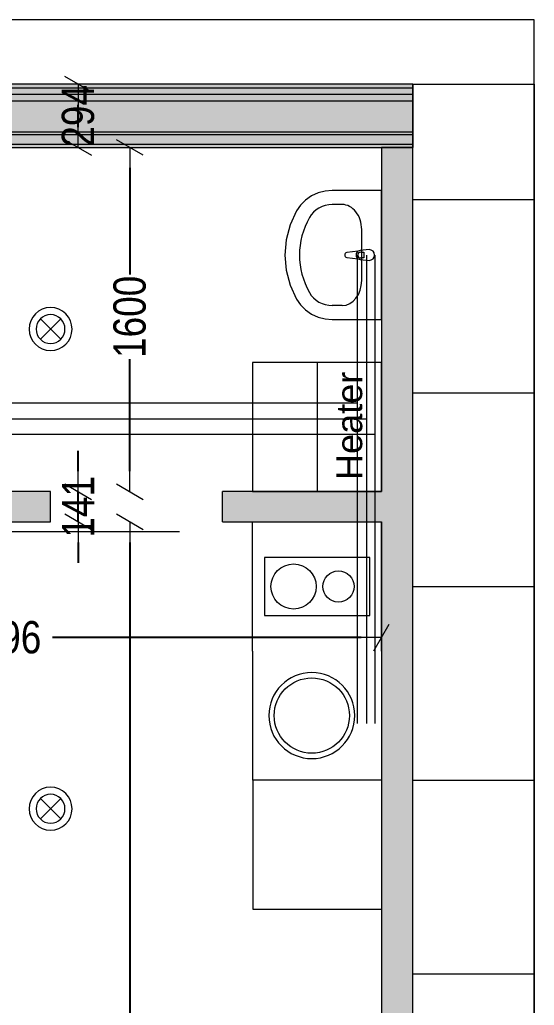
# Model space of a CAD drawing. Header units: millimetres. Extents: x -435615 to -398389, y 64121 to 101077.
# Drawn here: x -431863 to -429469, y 71722 to 76304 of the extents above; entities that cross this region are included whole.
import ezdxf
from ezdxf.enums import TextEntityAlignment as Align

# ---------------------------------------------------------------- set-up
doc = ezdxf.new("R2010")
doc.units = ezdxf.units.MM
doc.header["$MEASUREMENT"] = 0
for name, color, linetype in [('1.VÄLISSEINAD', 7, 'Continuous'), ('ARCHICAD Doors', 7, 'Continuous'), ('Dimensioning - General', 7, 'Continuous'), ('Interior - Furniture', 7, 'Continuous')]:
    doc.layers.add(name, color=color, linetype=linetype)
for name, color, linetype, lineweight in [('1.VÄLISSEINAD_Pen_No__1', 7, 'Continuous', 13), ('1.VÄLISSEINAD_Pen_No__19', 255, 'Continuous', 0), ('2D Drafting - General_Pen_No__1', 7, 'Continuous', 13), ('ARCHICAD Doors_Pen_No__19', 255, 'Continuous', 0), ('Interior - Furniture _Pen_No__101', 252, 'Continuous', 13), ('Interior - Furniture _Pen_No__2', 8, 'Continuous', 15)]:
    doc.layers.add(name, color=color, linetype=linetype, lineweight=lineweight)
for name, color, linetype, lineweight, true_color in [('1.VÄLISSEINAD_Pen_No__107', 7, 'Continuous', 13, 0xaaaaaa), ('1.VÄLISSEINAD_Pen_No__61', 7, 'Continuous', 20, 0x6a6a6a), ('2D Drafting - General_Pen_No__4', 7, 'Continuous', 20, 0x029e21), ('2D Drafting - General_Pen_No__61', 7, 'Continuous', 20, 0x6a6a6a), ('2D Drafting - General_Pen_No__66', 7, 'Continuous', 20, 0x5555ff), ('2D Drafting - General_Pen_No__68', 7, 'Continuous', 20, 0xfd4435), ('ARCHICAD Doors_Pen_No__3', 7, 'Continuous', 18, 0xff6600), ('Interior - Furniture _Pen_No__86', 7, 'Continuous', 20, 0x5555ff)]:
    doc.layers.add(name, color=color, linetype=linetype, lineweight=lineweight, true_color=true_color)
doc.styles.add('GENERATED_STYLE_1', font='techl___.ttf')
doc.styles.add('GENERATED_STYLE_2', font='arial.ttf')
doc.dimstyles.new('GENERATED_STYLE__1', dxfattribs={"dimtxt": 150, "dimasz": 95, "dimexe": 0.18, "dimexo": 0.0625, "dimgap": 0.09, "dimtad": 0, "dimtih": 1, "dimtoh": 1, "dimdec": 0, "dimzin": 0, "dimdsep": 46, "dimtxsty": 'GENERATED_STYLE_1', "dimblk": 'ARROWHEAD_2', "dimblk1": 'ARROWHEAD_2', "dimblk2": 'ARROWHEAD_2', "dimcen": 0.09, "dimse1": 1, "dimse2": 1, "dimclrd": 7, "dimclre": 7, "dimclrt": 7, "dimadec": 0, "dimazin": 0, "dimtfac": 1, "dimtdec": 4, "dimtmove": 0, "dimatfit": 3, "dimfxl": 1, "dimtolj": 1, "dimtzin": 0, "dimarcsym": 0})
doc.dimstyles.new('GENERATED_STYLE__2', dxfattribs={"dimtxt": 150, "dimasz": 95, "dimexe": 0.18, "dimexo": 0.0625, "dimgap": 0.09, "dimtad": 0, "dimdec": 0, "dimzin": 0, "dimdsep": 46, "dimtxsty": 'GENERATED_STYLE_1', "dimblk": 'ARROWHEAD_2', "dimblk1": 'ARROWHEAD_2', "dimblk2": 'ARROWHEAD_2', "dimcen": 0.09, "dimse1": 1, "dimse2": 1, "dimclrd": 7, "dimclre": 7, "dimclrt": 7, "dimadec": 0, "dimazin": 0, "dimtfac": 1, "dimtdec": 4, "dimtmove": 0, "dimatfit": 3, "dimfxl": 1, "dimtolj": 1, "dimtzin": 0, "dimarcsym": 0})

# ---------------------------------------------------------------- blocks, each defined once
blk = doc.blocks.new('Wall_70', base_point=(-385337.2, 91879.9))
at = {"layer": '1.VÄLISSEINAD_Pen_No__61', "linetype": 'Continuous', "lineweight": 20, "true_color": 0x6a6a6a}
blk.add_hatch(color=251, dxfattribs=at).paths.add_polyline_path([(-385337.2, 92173.9), (-385337.2, 99241.9), (-385482.2, 99241.9), (-385482.2, 92173.9)])
at = {"layer": '1.VÄLISSEINAD_Pen_No__19', "color": 255, "linetype": 'Continuous', "lineweight": 0, "flags": 128}
for points in [[(-385337.2, 99241.9), (-385482.2, 99241.9)], [(-385482.2, 99241.9), (-385482.2, 97641.9)], [(-385337.2, 92159.9), (-385337.2, 99241.9)], [(-385482.2, 97500.9), (-385482.2, 92173.9)]]:
    blk.add_lwpolyline(points, dxfattribs=at)
blk = doc.blocks.new('Wall_71', base_point=(-385337.2, 99535.9))
at = {"layer": '1.VÄLISSEINAD_Pen_No__107', "linetype": 'Continuous', "lineweight": 13, "true_color": 0xaaaaaa}
for points in [[(-385337.2, 99535.9), (-388706.2, 99535.9), (-388697.3, 99517.9), (-385337.2, 99517.9)], [(-385337.2, 99517.9), (-388697.3, 99517.9), (-388682.5, 99487.9), (-385337.2, 99487.9)], [(-385337.2, 99487.9), (-388682.5, 99487.9), (-388667.7, 99457.9), (-385337.2, 99457.9)], [(-385337.2, 99457.9), (-388667.7, 99457.9), (-388596.2, 99312.9), (-385337.2, 99312.9)], [(-385337.2, 99312.9), (-388596.2, 99312.9), (-388590.3, 99300.9), (-385337.2, 99300.9)], [(-388561.2, 99255.9), (-385337.2, 99255.9), (-385337.2, 99300.9), (-388561.2, 99300.9)], [(-388561.2, 99241.9), (-385337.2, 99241.9), (-385337.2, 99255.9), (-388561.2, 99255.9)]]:
    blk.add_hatch(color=253, dxfattribs=at).paths.add_polyline_path(points)
at = {"layer": '1.VÄLISSEINAD_Pen_No__61', "linetype": 'Continuous', "lineweight": 20, "true_color": 0x6a6a6a}
for points in [[(-388561.2, 99300.9), (-388590.3, 99300.9), (-388568.1, 99255.9), (-388561.2, 99255.9)], [(-388568.1, 99255.9), (-388561.2, 99241.9), (-388561.2, 99255.9)]]:
    blk.add_hatch(color=251, dxfattribs=at).paths.add_polyline_path(points)
at = {"layer": '1.VÄLISSEINAD_Pen_No__1', "color": 7, "linetype": 'Continuous', "lineweight": 13}
for p, q in [((-385337.2, 99517.9), (-388697.3, 99517.9)), ((-385337.2, 99487.9), (-388682.5, 99487.9)), ((-385337.2, 99457.9), (-388667.7, 99457.9)), ((-385337.2, 99312.9), (-388596.2, 99312.9)), ((-388561.2, 99300.9), (-388590.3, 99300.9)), ((-385337.2, 99300.9), (-388561.2, 99300.9)), ((-388561.2, 99255.9), (-388568.1, 99255.9)), ((-385337.2, 99255.9), (-388561.2, 99255.9))]:
    blk.add_line(p, q, dxfattribs=at)
at = {"layer": '1.VÄLISSEINAD_Pen_No__1', "color": 7, "linetype": 'Continuous', "lineweight": 13, "flags": 128}
for points in [[(-385337.2, 99535.9), (-388706.2, 99535.9)], [(-385337.2, 99535.9), (-385337.2, 99517.9)], [(-385337.2, 99517.9), (-385337.2, 99487.9)], [(-385337.2, 99487.9), (-385337.2, 99457.9)], [(-385337.2, 99457.9), (-385337.2, 99312.9)], [(-385337.2, 99312.9), (-385337.2, 99300.9)], [(-385337.2, 99300.9), (-385337.2, 99255.9)], [(-385337.2, 99255.9), (-385337.2, 99241.9)], [(-388561.2, 99241.9), (-385337.2, 99241.9)]]:
    blk.add_lwpolyline(points, dxfattribs=at)
blk = doc.blocks.new('Cabinet Base Single Door 21')
at = {"layer": 'Interior - Furniture _Pen_No__101', "color": 252, "linetype": 'Continuous', "lineweight": 13}
for p, q in [((0, 600), (600, 600)), ((0, 0), (600, 0))]:
    blk.add_line(p, q, dxfattribs=at)
blk.add_circle((300, 325), 175, dxfattribs=at)
for start, end in [(0, 180), (180, 0)]:
    blk.add_arc((300, 325), 200, start, end, dxfattribs=at)
blk = doc.blocks.new('Cabinet Base Cooktop+Oven 21_2')
at = {"layer": 'Interior - Furniture _Pen_No__101', "color": 252, "linetype": 'Continuous', "lineweight": 13}
for p, q in [((0, 600), (600, 600)), ((435, 545), (165, 545)), ((165, 545), (165, 55)), ((435, 55), (435, 545)), ((165, 55), (435, 55)), ((0, 0), (600, 0))]:
    blk.add_line(p, q, dxfattribs=at)
for centre, radius in [((300, 409.27), 105), ((300, 200.53), 72.5)]:
    blk.add_circle(centre, radius, dxfattribs=at)
blk = doc.blocks.new('Refrigerator 21')
at = {"layer": 'Interior - Furniture _Pen_No__101', "color": 252, "linetype": 'Continuous', "lineweight": 13}
for p, q in [((600, 600), (0, 600)), ((0, 600), (0, 0)), ((600, 0), (600, 600)), ((0, 0), (600, 0))]:
    blk.add_line(p, q, dxfattribs=at)
blk = doc.blocks.new('Push Button with Indicator Lamp 21')
at = {"layer": 'Interior - Furniture _Pen_No__2', "color": 8, "linetype": 'Continuous', "lineweight": 15}
for p, q in [((-47.4, -47.4), (47.4, 47.4)), ((47.4, -47.4), (-47.4, 47.4))]:
    blk.add_line(p, q, dxfattribs=at)
for radius in [100, 67]:
    blk.add_circle((0, 0), radius, dxfattribs=at)
blk = doc.blocks.new('Washer 21')
at = {"layer": 'Interior - Furniture _Pen_No__101', "color": 252, "linetype": 'Continuous', "lineweight": 13}
for p, q in [((-300, 0), (-300, -300)), ((300, 0), (-300, 0)), ((300, -300), (300, 0)), ((-300, -300), (300, -300))]:
    blk.add_line(p, q, dxfattribs=at)
at = {"layer": 'Interior - Furniture _Pen_No__86', "color": 173, "lineweight": 20, "true_color": 0x5555ff, "style": 'GENERATED_STYLE_2'}
blk.add_attdef('stDisplayText', text='', height=120, rotation=180, dxfattribs=at).set_placement((0, -144.1), align=Align.MIDDLE_CENTER)
blk = doc.blocks.new('ARROWHEAD_2')
at = {"color": 0, "linetype": 'Continuous', "lineweight": 0}
for p, q in [((-0.378, -0.655), (0.378, 0.655)), ((0, 0), (-1, 0))]:
    blk.add_line(p, q, dxfattribs=at)
blk = doc.blocks.new('*D290')
at = {"layer": 'Defpoints', "color": 0, "linetype": 'Continuous', "transparency": 16777216}
for p in [(-431647, 73969.2), (-431351.3, 73969.2), (-431719.5, 68642.2)]:
    blk.add_point(p, dxfattribs=at)
at = {"layer": 'Dimensioning - General', "color": 7, "linetype": 'Continuous', "lineweight": -2, "transparency": 16777216}
for p, q in [((-431351.3, 73874.2), (-431351.3, 71521.3)), ((-431351.3, 68737.2), (-431351.3, 71065.8))]:
    blk.add_line(p, q, dxfattribs=at)
at = {"layer": 'Dimensioning - General', "color": 7, "linetype": 'Continuous', "lineweight": -2, "transparency": 16777216, "xscale": 95, "yscale": 95, "zscale": 95}
for p, rotation in [((-431351.3, 73969.2), 90), ((-431351.3, 68642.2), 270)]:
    blk.add_blockref('ARROWHEAD_2', p, dxfattribs=dict(at, rotation=rotation))
at = {"layer": 'Dimensioning - General', "color": 7, "linetype": 'Continuous', "lineweight": 13, "transparency": 16777216, "insert": (-431351.3, 71293.5), "char_height": 150, "attachment_point": 5, "rotation": 90, "style": 'GENERATED_STYLE_1'}
blk.add_mtext('\\A1;5327', dxfattribs=at)
blk = doc.blocks.new('*D291')
at = {"layer": 'Defpoints', "color": 0, "linetype": 'Continuous', "transparency": 16777216}
for p in [(-431647, 74110.2), (-431591.3, 74110.2), (-431647, 73969.2)]:
    blk.add_point(p, dxfattribs=at)
at = {"layer": 'Dimensioning - General', "color": 7, "linetype": 'Continuous', "lineweight": -2, "transparency": 16777216}
for p, q in [((-431591.3, 74205.2), (-431591.3, 74300.2)), ((-431591.3, 73969.2), (-431591.3, 74110.2)), ((-431591.3, 73874.2), (-431591.3, 73779.2))]:
    blk.add_line(p, q, dxfattribs=at)
at = {"layer": 'Dimensioning - General', "color": 7, "linetype": 'Continuous', "lineweight": -2, "transparency": 16777216, "xscale": 95, "yscale": 95, "zscale": 95}
for p, rotation in [((-431591.3, 74110.2), 270), ((-431591.3, 73969.2), 90)]:
    blk.add_blockref('ARROWHEAD_2', p, dxfattribs=dict(at, rotation=rotation))
at = {"layer": 'Dimensioning - General', "color": 7, "linetype": 'Continuous', "lineweight": 13, "transparency": 16777216, "insert": (-431591.3, 74039.7), "char_height": 150, "attachment_point": 5, "rotation": 90, "style": 'GENERATED_STYLE_1'}
blk.add_mtext('\\A1;141', dxfattribs=at)
blk = doc.blocks.new('*D292')
at = {"layer": 'Defpoints', "color": 0, "linetype": 'Continuous', "transparency": 16777216}
for p in [(-431719.5, 75710.2), (-431351.3, 75710.2), (-431647, 74110.2)]:
    blk.add_point(p, dxfattribs=at)
at = {"layer": 'Dimensioning - General', "color": 7, "linetype": 'Continuous', "lineweight": -2, "transparency": 16777216}
for p, q in [((-431351.3, 75615.2), (-431351.3, 75119.5)), ((-431351.3, 74205.2), (-431351.3, 74726.1))]:
    blk.add_line(p, q, dxfattribs=at)
at = {"layer": 'Dimensioning - General', "color": 7, "linetype": 'Continuous', "lineweight": -2, "transparency": 16777216, "xscale": 95, "yscale": 95, "zscale": 95}
for p, rotation in [((-431351.3, 75710.2), 90), ((-431351.3, 74110.2), 270)]:
    blk.add_blockref('ARROWHEAD_2', p, dxfattribs=dict(at, rotation=rotation))
at = {"layer": 'Dimensioning - General', "color": 7, "linetype": 'Continuous', "lineweight": 13, "transparency": 16777216, "insert": (-431351.3, 74922.8), "char_height": 150, "attachment_point": 5, "rotation": 90, "style": 'GENERATED_STYLE_1'}
blk.add_mtext('\\A1;1600', dxfattribs=at)
blk = doc.blocks.new('*D293')
at = {"layer": 'Defpoints', "color": 0, "linetype": 'Continuous', "transparency": 16777216}
for p in [(-431719.5, 76004.2), (-431591.3, 76004.2), (-431719.5, 75710.2)]:
    blk.add_point(p, dxfattribs=at)
at = {"layer": 'Dimensioning - General', "color": 7, "linetype": 'Continuous', "lineweight": -2, "transparency": 16777216}
blk.add_line((-431591.3, 75805.2), (-431591.3, 75909.2), dxfattribs=at)
at = {"layer": 'Dimensioning - General', "color": 7, "linetype": 'Continuous', "lineweight": -2, "transparency": 16777216, "xscale": 95, "yscale": 95, "zscale": 95}
for p, rotation in [((-431591.3, 76004.2), 90), ((-431591.3, 75710.2), 270)]:
    blk.add_blockref('ARROWHEAD_2', p, dxfattribs=dict(at, rotation=rotation))
at = {"layer": 'Dimensioning - General', "color": 7, "linetype": 'Continuous', "lineweight": 13, "transparency": 16777216, "insert": (-431591.3, 75857.2), "char_height": 150, "attachment_point": 5, "rotation": 90, "style": 'GENERATED_STYLE_1'}
blk.add_mtext('\\A1;294', dxfattribs=at)
blk = doc.blocks.new('*D309')
at = {"layer": 'Defpoints', "color": 0, "linetype": 'Continuous', "transparency": 16777216}
for p in [(-433675.5, 73969.2), (-430180, 73969.2), (-430180, 73432.5)]:
    blk.add_point(p, dxfattribs=at)
at = {"layer": 'Dimensioning - General', "color": 7, "linetype": 'Continuous', "lineweight": -2, "transparency": 16777216}
for p, q in [((-433580.5, 73432.5), (-432197.7, 73432.5)), ((-430275, 73432.5), (-431709.8, 73432.5))]:
    blk.add_line(p, q, dxfattribs=at)
at = {"layer": 'Dimensioning - General', "color": 7, "linetype": 'Continuous', "lineweight": -2, "transparency": 16777216, "xscale": 95, "yscale": 95, "zscale": 95, "rotation": 180}
blk.add_blockref('ARROWHEAD_2', (-433675.5, 73432.5), dxfattribs=at)
at = {"layer": 'Dimensioning - General', "color": 7, "linetype": 'Continuous', "lineweight": -2, "transparency": 16777216, "xscale": 95, "yscale": 95, "zscale": 95}
blk.add_blockref('ARROWHEAD_2', (-430180, 73432.5), dxfattribs=at)
at = {"layer": 'Dimensioning - General', "color": 7, "linetype": 'Continuous', "lineweight": 13, "transparency": 16777216, "insert": (-431953.7, 73432.5), "char_height": 150, "attachment_point": 5, "style": 'GENERATED_STYLE_1'}
blk.add_mtext('\\A1;3496', dxfattribs=at)
blk = doc.blocks.new('Exterior Sliding Door 21')
at = {"layer": 'ARCHICAD Doors_Pen_No__19', "color": 255, "linetype": 'Continuous', "lineweight": 0}
for p, q in [((-400, 0), (-400, -141)), ((400, 0), (400, -141))]:
    blk.add_line(p, q, dxfattribs=at)
at = {"layer": 'ARCHICAD Doors_Pen_No__3', "color": 30, "linetype": 'Continuous', "lineweight": 18, "true_color": 0xff6600}
blk.add_line((600, 45), (-200, 45), dxfattribs=at)
blk = doc.blocks.new('Wall_90', base_point=(-385337.2, 97500.9))
at = {"layer": '1.VÄLISSEINAD_Pen_No__61', "linetype": 'Continuous', "lineweight": 20, "true_color": 0x6a6a6a}
for points in [[(-388561.2, 97641.9), (-388561.2, 97500.9), (-387021.7, 97500.9), (-387021.7, 97641.9)], [(-386221.7, 97641.9), (-386221.7, 97500.9), (-385482.2, 97500.9), (-385482.2, 97641.9)]]:
    blk.add_hatch(color=251, dxfattribs=at).paths.add_polyline_path(points)
at = {"layer": '1.VÄLISSEINAD_Pen_No__19', "color": 255, "linetype": 'Continuous', "lineweight": 0}
for p, q in [((-387021.7, 97500.9), (-387021.7, 97641.9)), ((-386221.7, 97500.9), (-386221.7, 97641.9))]:
    blk.add_line(p, q, dxfattribs=at)
at = {"layer": '1.VÄLISSEINAD_Pen_No__19', "color": 255, "linetype": 'Continuous', "lineweight": 0, "flags": 128}
for points in [[(-387021.7, 97641.9), (-388561.2, 97641.9)], [(-388561.2, 97641.9), (-388561.2, 97500.9)], [(-385482.2, 97641.9), (-386221.7, 97641.9)], [(-388561.2, 97500.9), (-387021.7, 97500.9)], [(-386221.7, 97500.9), (-385482.2, 97500.9)]]:
    blk.add_lwpolyline(points, dxfattribs=at)
at = {"layer": 'ARCHICAD Doors', "color": 21, "linetype": 'Continuous', "lineweight": 18, "true_color": 0xff9955, "zscale": 1000, "rotation": 180}
blk.add_blockref('Exterior Sliding Door 21', (-386621.7, 97500.9), dxfattribs=at)
blk = doc.blocks.new('Basin 21')
at = {"layer": 'Interior - Furniture _Pen_No__101', "color": 252, "linetype": 'Continuous', "lineweight": 13}
for p, q in [((-300, 0), (-300, -229.1)), ((300, 0), (-300, 0)), ((300, -229.1), (300, 0)), ((-25, -57.3), (-21, -99.3)), ((-13.6, -97.1), (-13.6, -82.2)), ((-13.6, -82.2), (13.6, -82.2)), ((13.6, -82.2), (13.6, -97.1)), ((21, -99.3), (25, -57.3)), ((118.8, -92.3), (-118.8, -92.3)), ((-17.7, -108.8), (-11.1, -161.7)), ((11.1, -161.7), (17.7, -108.8)), ((-234.8, -183.3), (-234.8, -229.1)), ((234.8, -183.3), (234.8, -229.1)), ((-300, -229.1), (-297.1, -262.8)), ((297.1, -262.8), (300, -229.1)), ((-297.1, -262.8), (-288.5, -295.5)), ((288.5, -295.5), (297.1, -262.8)), ((-288.5, -295.5), (-274.5, -326)), ((274.5, -326), (288.5, -295.5)), ((-274.5, -326), (-255.5, -353.4)), ((-255.5, -353.4), (-232.2, -376.9)), ((232.2, -376.9), (255.5, -353.4)), ((255.5, -353.4), (274.5, -326)), ((-232.2, -376.9), (-205.2, -395.6)), ((-205.2, -395.6), (-140, -425.5)), ((140, -425.5), (205.2, -395.6)), ((205.2, -395.6), (232.2, -376.9)), ((-140, -425.5), (-71, -443.8)), ((-71, -443.8), (0, -450)), ((0, -450), (71, -443.8)), ((71, -443.8), (140, -425.5))]:
    blk.add_line(p, q, dxfattribs=at)
for centre, radius, start, end in [((0, -57.3), 25, 0, 180), ((0, -97.4), 21.1, 185.1696, 212.771), ((0, -97.4), 21.1, 212.771, 327.229), ((0, -97.1), 13.6, 180, 0), ((0, -97.4), 21.1, 327.229, 354.8304), ((0, -160.3), 11.2, 187.1389, 352.8611)]:
    blk.add_arc(centre, radius, start, end, dxfattribs=at)
for centre, major_axis, ratio, start_param, end_param in [((-118.7, -183.3), (116.1, 0), 0.783646, 1.570796, 3.141593), ((118.7, -183.3), (116.1, 0), 0.783646, 0, 1.570796), ((-118.9, -229.1), (0, 121.2), 0.956522, 1.570796, 2.644618), ((118.9, -229.1), (0, 121.2), 0.956522, 3.638567, 4.712389), ((0, 0), (0, 381.8), 0.956522, 2.644618, 3.638567)]:
    blk.add_ellipse(centre, major_axis=major_axis, ratio=ratio, start_param=start_param, end_param=end_param, dxfattribs=at)

msp = doc.modelspace()

# ---------------------------------------------------------------- hatches: boundary and pattern name
at = {"layer": '2D Drafting - General_Pen_No__61', "linetype": 'Continuous', "lineweight": 20, "true_color": 0x6a6a6a}
h = msp.add_hatch(dxfattribs=at)
h.set_pattern_fill('VALTSKATUS_RISTI', color=251, style=0, pattern_type=2)
h.set_pattern_definition([(0, (-44697.8, -23531.7), (0, 900), [])])
h.paths.add_polyline_path([(-430035, 68348.2), (-430035, 76004.2), (-429469.5, 76004.2), (-429469.5, 68348.2)])

# ---------------------------------------------------------------- linework, layer by layer
at = {"layer": '2D Drafting - General_Pen_No__1', "color": 7, "linetype": 'Continuous', "lineweight": 13, "flags": 128}
msp.add_lwpolyline([(-430035, 68348.2), (-430035, 76004.2), (-429469.5, 76004.2), (-429469.5, 68348.2)], close=True, dxfattribs=at)
at = {"layer": '2D Drafting - General_Pen_No__4', "color": 104, "linetype": 'Continuous', "lineweight": 20, "true_color": 0x029e21}
for p, q in [((-430293.1, 75210.2), (-430293.1, 73031.5)), ((-430293.1, 74521.3), (-434129.5, 74521.3))]:
    msp.add_line(p, q, dxfattribs=at)
at = {"layer": '2D Drafting - General_Pen_No__61', "color": 251, "linetype": 'Continuous', "lineweight": 20, "true_color": 0x6a6a6a, "flags": 128}
msp.add_lwpolyline([(-433969.5, 68048.2), (-429469.5, 68048.2), (-429469.5, 76304.2), (-433969.5, 76304.2)], close=True, dxfattribs=at)
at = {"layer": '2D Drafting - General_Pen_No__66', "color": 173, "linetype": 'Continuous', "lineweight": 20, "true_color": 0x5555ff}
for p, q in [((-430249.6, 75210.2), (-430249.6, 73031.5)), ((-434129.5, 74449.3), (-430249.6, 74449.3))]:
    msp.add_line(p, q, dxfattribs=at)
at = {"layer": '2D Drafting - General_Pen_No__68', "color": 20, "linetype": 'Continuous', "lineweight": 20, "true_color": 0xfd4435}
for p, q in [((-430210.8, 75210.2), (-430210.8, 73031.5)), ((-433216.5, 74377.5), (-430210.8, 74377.5))]:
    msp.add_line(p, q, dxfattribs=at)

# ---------------------------------------------------------------- block references
at = {"layer": '1.VÄLISSEINAD', "color": 7, "lineweight": 35}
msp.add_blockref('Wall_71', (-430035, 76004.2), dxfattribs=at)
at = {"layer": '1.VÄLISSEINAD', "color": 255, "lineweight": 0}
for name, p in [('Wall_70', (-430035, 68348.2)), ('Wall_90', (-430035, 73969.2))]:
    msp.add_blockref(name, p, dxfattribs=at)
at = {"layer": 'Interior - Furniture', "color": 104, "linetype": 'Continuous', "lineweight": 20, "true_color": 0x029e21, "zscale": 1000}
for name, p, rotation in [('Basin 21', (-430180, 75210.2), 270), ('Refrigerator 21', (-430780, 74710.2), 270), ('Cabinet Base Cooktop+Oven 21_2', (-430180, 73369.2), 90), ('Cabinet Base Single Door 21', (-430179.4, 72769.2), 90), ('Refrigerator 21', (-430779.4, 72769.2), 270)]:
    msp.add_blockref(name, p, dxfattribs=dict(at, rotation=rotation))
at = {"layer": 'Interior - Furniture', "color": 104, "linetype": 'Continuous', "lineweight": 20, "true_color": 0x029e21, "xscale": -1, "zscale": 1000, "rotation": 90}
for p in [(-431719.5, 74866), (-431719.5, 72636)]:
    msp.add_blockref('Push Button with Indicator Lamp 21', p, dxfattribs=at)
at = {"layer": 'Interior - Furniture', "color": 104, "linetype": 'Continuous', "lineweight": 20, "true_color": 0x029e21}
ref = msp.add_blockref('Washer 21', (-430180, 74410.2), dxfattribs=dict(at, zscale=1000, rotation=270))
ref.add_attrib('stDisplayText', 'Heater', dxfattribs={"layer": 'Interior - Furniture _Pen_No__86', "color": 173, "lineweight": 20, "true_color": 0x5555ff, "height": 120, "rotation": 90, "style": 'GENERATED_STYLE_2'}).set_placement((-430330, 74416.1), align=Align.MIDDLE_CENTER)

# ---------------------------------------------------------------- dimensions: what is measured, and where the dimension line sits
at = {"layer": 'Dimensioning - General', "color": 7, "linetype": 'Continuous', "lineweight": 13}
for base, p1, p2, picture, middle in [((-431591.3, 76004.2), (-431719.5, 75710.2), (-431719.5, 76004.2), '*D293', (-431591.3, 75857.2)), ((-431351.3, 75710.2), (-431647, 74110.2), (-431719.5, 75710.2), '*D292', (-431351.3, 74922.8)), ((-431591.3, 74110.2), (-431647, 73969.2), (-431647, 74110.2), '*D291', (-431591.3, 74039.7)), ((-431351.3, 73969.2), (-431719.5, 68642.2), (-431647, 73969.2), '*D290', (-431351.3, 71293.5))]:
    dim = msp.add_linear_dim(base=base, p1=p1, p2=p2, angle=90, dimstyle='GENERATED_STYLE__2', dxfattribs=at)
    dim.commit()
    dim.dimension.update_dxf_attribs({"geometry": picture, "text_midpoint": middle, "dimtype": 160, "text_rotation": 90})
dim = msp.add_linear_dim(base=(-430179.9877, 73432.4734), p1=(-433675.4899, 73969.2095), p2=(-430179.9877, 73969.2095), dimstyle='GENERATED_STYLE__1', dxfattribs=at)
dim.commit()
dim.dimension.update_dxf_attribs({"geometry": '*D309', "text_midpoint": (-431953.7278, 73432.4734), "dimtype": 160})

doc.saveas('drawing.dxf')
